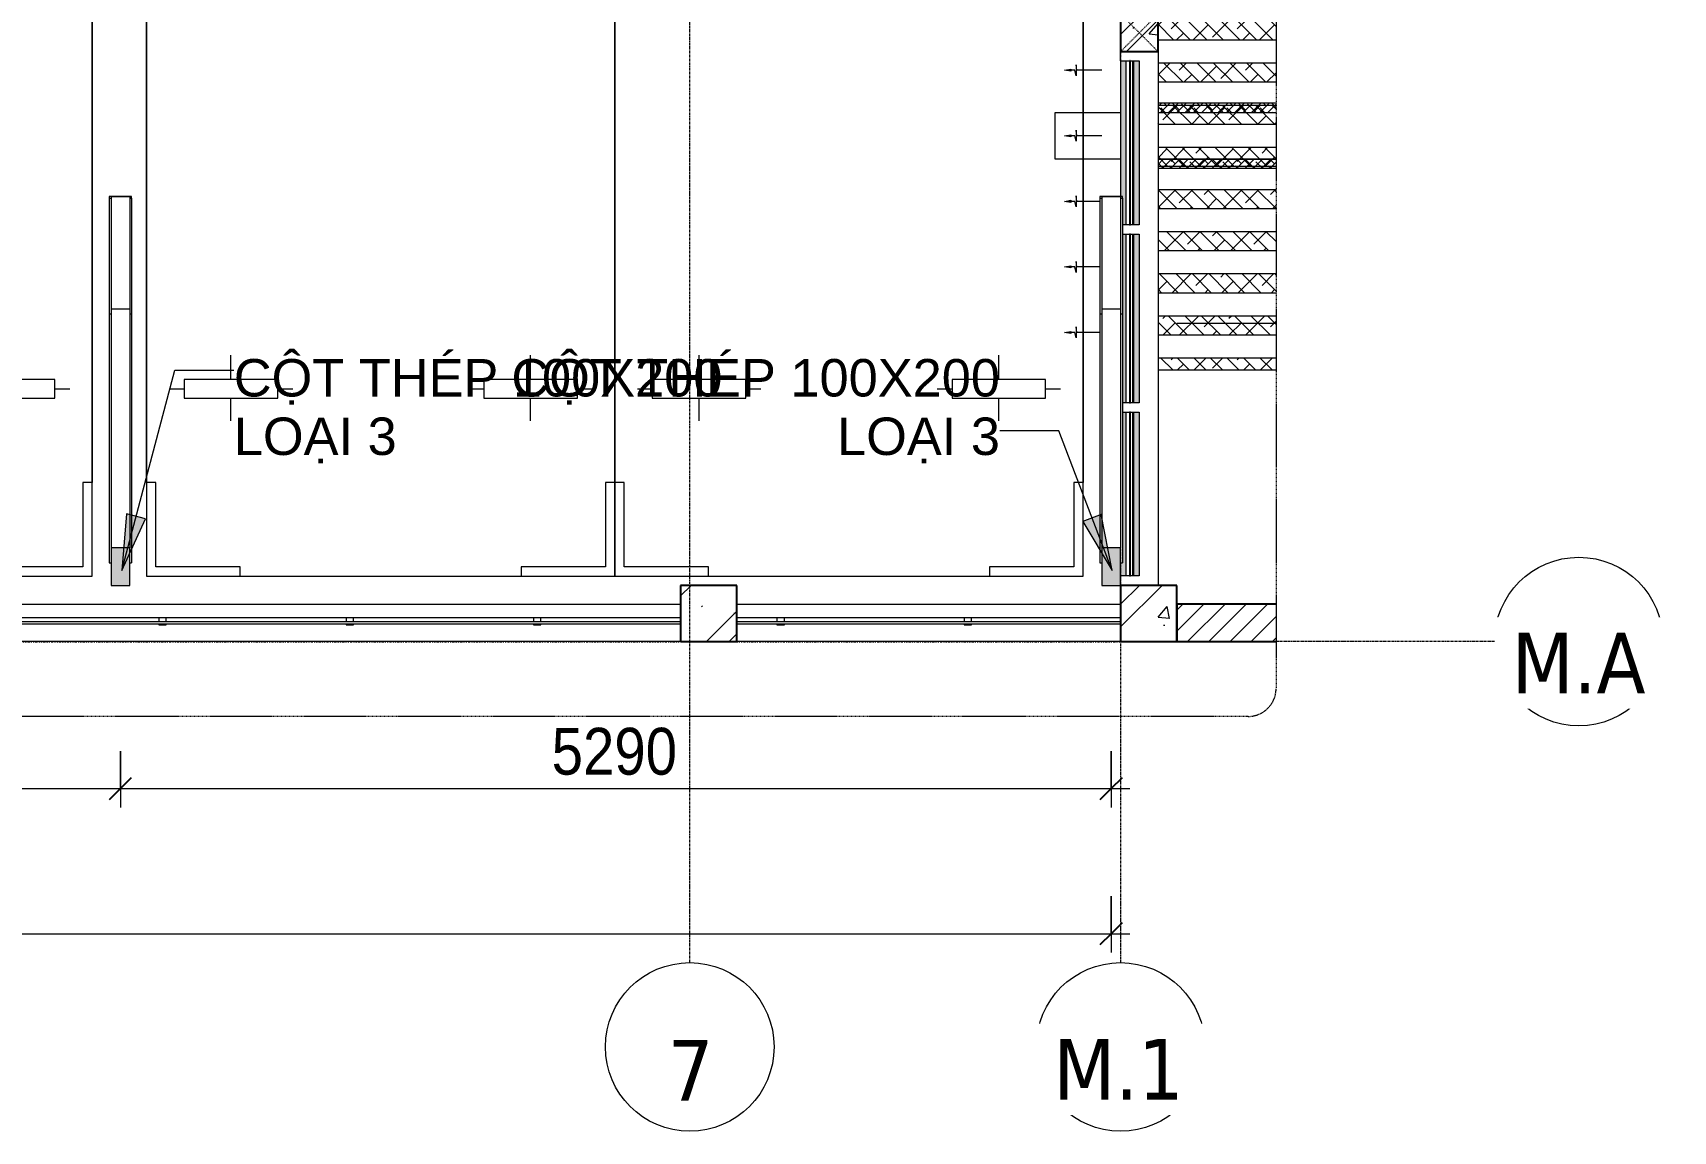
# Model space of a CAD drawing. Header units: millimetres. Extents: x 60855 to 206000, y 5274 to 78634.
# Drawn here: x 123434 to 132192, y 5274 to 11138 of the extents above; entities that cross this region are included whole.
import ezdxf

# ---------------------------------------------------------------- set-up
doc = ezdxf.new("R2010")
doc.units = ezdxf.units.MM
for name, pattern in [('Dash', [6, 3, -3]), ('Dash - Tight', [4.5, 3, -1.5]), ('Double dash', [41.999998, 12, -6, 6, -6, 6, -6]), ('Grid Line', [22.225, 12.7, -3.175, 3.175, -3.175]), ('Hidden', [7.14375, 4.7625, -2.38125]), ('IMPORT-CENTER2', [28.575, 19.05, -3.175, 3.175, -3.175])]:
    doc.linetypes.add(name, pattern=pattern)
for name, color, linetype, lineweight in [('A-ANNO-DIMS', 211, 'Continuous', 9), ('A-ANNO-DIMS-100', 211, 'Continuous', 9), ('A-DETL-GENF-1', 7, 'Continuous', 9), ('A-DETL-GENF-2', 92, 'Dash - Tight', 9), ('A-DETL-GENF-3', 92, 'Hidden', 18), ('A-DETL-THIN', 151, 'Continuous', 9), ('A-FLOR-HRAL', 11, 'Continuous', 9), ('A-FLOR-HRAL-1', 11, 'Continuous', 18), ('A-GLAZ-CWMG', 51, 'Continuous', 9), ('A-GLAZ-CWMG-1', 51, 'Continuous', 25), ('A-WALL', 113, 'Continuous', 9), ('A-WALL-1', 113, 'Continuous', 25), ('A-WALL-PATT-1', 111, 'Continuous', 9), ('C-PRKG', 70, 'Continuous', 9), ('C-PROP-LINE', 91, 'Double dash', 25), ('G-ANNO-TEXT-1', 7, 'Continuous', 9), ('G-IMPT', 8, 'Continuous', 9), ('G-IMPT-1', 8, 'IMPORT-CENTER2', 9), ('M-EQPM', 50, 'Continuous', 9), ('S-COLS', 52, 'Continuous', 9), ('S-COLS-1', 52, 'Continuous', 25), ('S-COLS-HDLN', 52, 'Dash', 9), ('S-COLS-HDLN-1', 52, 'Continuous', 9), ('S-GRID-1', 1, 'Grid Line', 9), ('S-GRID-IDEN', 1, 'Continuous', 9)]:
    doc.layers.add(name, color=color, linetype=linetype, lineweight=lineweight)
doc.styles.add('Arial_1', font='arial.ttf', dxfattribs={"height": 200})
doc.styles.add('Tahoma_B_1', font='tahomabd.ttf', dxfattribs={"height": 325})
doc.styles.add('UTM Avo_1', font='', dxfattribs={"width": 0.9, "height": 250})
doc.styles.get('UTM Avo_1').set_extended_font_data('UTM Avo')
doc.dimstyles.new('1_Dim_chi_tiet_2_5_1', dxfattribs={"dimscale": 304.8, "dimtxt": 249.825237, "dimasz": 0.393701, "dimexe": 0.328084, "dimexo": 0.0625, "dimgap": 0.032808, "dimtad": 1, "dimdec": 0, "dimrnd": 5, "dimzin": 0, "dimdsep": 46, "dimtxsty": 'UTM Avo_1', "dimblk1": 'OBLIQUE', "dimblk2": 'OBLIQUE', "dimsah": 1, "dimcen": 0.09, "dimdle": 0.328084, "dimazin": 0, "dimtfac": 1, "dimtdec": 4, "dimtix": 1, "dimtmove": 0, "dimatfit": 3, "dimfxl": 0.656168, "dimfxlon": 1, "dimtvp": 1, "dimtolj": 1, "dimtzin": 0, "dimarcsym": 2})
pattern_1 = [(50, (57789.3, 0), (728.7365, -63.756), [76.2, -838.2]), (355, (57789.3, 0), (-140.972, 764.2276), [60.96, -670.56]), (100.451, (57850, -5.3), (587.77, 700.467), [64.76, -712.36]), (46.184, (57789.3, 203.2), (1084.316, -168.171), [114.3, -1257.3]), (96.636, (57879.6, 189.2), (949.61, 989.71), [97.14, -1068.54]), (351.184, (57789.3, 203.2), (949.62, 989.701), [91.44, -1005.84]), (21, (57890.9, 152.4), (606.458, -409.0606), [76.2, -838.2]), (326, (57890.9, 152.4), (247.208, 736.753), [60.96, -670.56]), (71.451, (57941.4, 118.3), (853.668, 327.6855), [64.76, -712.36]), (37.5, (57789.3, 0), (12.3547, 338.2201), [6.706, -655.726, 6.706, -674.014, -673.1]), (37.5, (57789.3, 0), (12.3547, 338.2201), [-1343.152, 6.706, -666.394]), (7.5, (57789.3, 0), (267.2789, 400.7221), [6.706, -381.406, 6.706, -640.486, -256.54]), (7.5, (57789.3, 0), (267.2789, 400.7221), [-1035.304, 6.706, -249.834]), (327.5, (57562.72, 0), (542.3633, -22.9153), [6.706, -247.294, 6.706, -785.774, -1051.56]), (327.5, (57562.72, 0), (542.3633, -22.9153), [-1046.48, 6.706, -1044.854]), (317.5, (57461.1, 0), (592.517, 101.707), [6.706, -323.494, 6.706, -519.582, -746.76]), (317.5, (57461.1, 0), (592.517, 101.707), [-856.488, 6.706, -740.054]), (45, (57789.3, 0), (-251.4472, 251.4472), []), (45, (57789.3, 381), (-251.4472, 251.4472), [])]
pattern_2 = [(45, (6430.562, -24364.136), (-22.097087, 22.097087), []), (135, (6430.562, -24364.136), (-66.29126, 22.097087), [78.125, -46.875])]
pattern_3 = [(45, (0, 0), (-44.19417, 44.19417), []), (135, (0, 0), (-132.58252, 44.19417), [156.25, -93.75])]

# ---------------------------------------------------------------- blocks, each defined once
blk = doc.blocks.new('NBS_CLDPhysicalSecuritySystems_MtlMeshPnlFncngSym_CLDModsecSecurusS3_InfillPanel - NBS_CLDPhysicalSecuritySystems_MtlMeshPnlFncngSym_CLDModsecSecurusS2_InfillPanel-V39-TKCS_NHÀ XE 2 - MẶT BẰNG COTE _1_000')
at = {"layer": 'A-FLOR-HRAL'}
for p, q in [((218, 27), (0, 27)), ((1218, 27), (250, 27)), ((2218, 27), (1250, 27)), ((3218, 27), (2250, 27)), ((4000, 27), (3250, 27))]:
    blk.add_line(p, q, dxfattribs=at)
at = {"layer": 'A-FLOR-HRAL-1'}
for p, q in [((4000, 6), (0, 6)), ((214, 23), (214, 6)), ((250, 27), (218, 27)), ((254, 6), (254, 23)), ((1214, 23), (1214, 6)), ((1250, 27), (1218, 27)), ((1254, 6), (1254, 23)), ((2214, 23), (2214, 6)), ((2250, 27), (2218, 27)), ((2254, 6), (2254, 23)), ((3214, 23), (3214, 6)), ((3250, 27), (3218, 27)), ((3254, 6), (3254, 23)), ((0, -6), (4000, -6)), ((214, -6), (214, -11)), ((214, -11), (254, -11)), ((254, -11), (254, -6)), ((1214, -6), (1214, -11)), ((1214, -11), (1254, -11)), ((1254, -11), (1254, -6)), ((2214, -6), (2214, -11)), ((2214, -11), (2254, -11)), ((2254, -11), (2254, -6)), ((3214, -6), (3214, -11)), ((3214, -11), (3254, -11)), ((3254, -11), (3254, -6))]:
    blk.add_line(p, q, dxfattribs=at)
for centre, start, end in [((218, 23), 90, 180), ((250, 23), 360, 90), ((1218, 23), 90, 180), ((1250, 23), 360, 90), ((2218, 23), 90, 180), ((2250, 23), 360, 90), ((3218, 23), 90, 180), ((3250, 23), 360, 90)]:
    blk.add_arc(centre, 4, start, end, dxfattribs=at)
blk = doc.blocks.new('NBS_CLDPhysicalSecuritySystems_MtlMeshPnlFncngSym_CLDModsecSecurusS3_InfillPanel - NBS_CLDPhysicalSecuritySystems_MtlMeshPnlFncngSym_CLDModsecSecurusS2_InfillPanel-2369404-TKCS_NHÀ XE 2 - MẶT BẰNG COTE _1_000')
at = {"layer": 'A-FLOR-HRAL'}
for p, q in [((218, 27), (0, 27)), ((1218, 27), (250, 27)), ((2049.1, 27), (1250, 27))]:
    blk.add_line(p, q, dxfattribs=at)
at = {"layer": 'A-FLOR-HRAL-1'}
for p, q in [((2049.1, 6), (0, 6)), ((214, 23), (214, 6)), ((250, 27), (218, 27)), ((254, 6), (254, 23)), ((1214, 23), (1214, 6)), ((1250, 27), (1218, 27)), ((1254, 6), (1254, 23)), ((0, -6), (2049.1, -6)), ((214, -6), (214, -11)), ((214, -11), (254, -11)), ((254, -11), (254, -6)), ((1214, -6), (1214, -11)), ((1214, -11), (1254, -11)), ((1254, -11), (1254, -6))]:
    blk.add_line(p, q, dxfattribs=at)
for centre, start, end in [((218, 23), 90, 180), ((250, 23), 360, 90), ((1218, 23), 90, 180), ((1250, 23), 360, 90)]:
    blk.add_arc(centre, 4, start, end, dxfattribs=at)
blk = doc.blocks.new('TKCS_MAY PHAT DIEN_251105 - TKCS_XREF_260106_MAY PHAT DIEN_dwg_tieu am gio ra mb-2491697-TKCS_NHÀ XE 2 - MẶT BẰNG COTE _1_000')
at = {"layer": 'G-IMPT'}
h = blk.add_hatch(dxfattribs=at)
h.set_pattern_fill('FP_11', color=256, style=0, pattern_type=2)
h.set_pattern_definition(pattern_3)
h.paths.add_polyline_path([(-15586.9, 38336.8), (-15524.4, 38336.8), (-15524.4, 38967.1), (-15586.9, 38967.1)])
h = blk.add_hatch(dxfattribs=at)
h.set_pattern_fill('FP_11', color=256, style=0, pattern_type=2)
h.set_pattern_definition(pattern_3)
h.paths.add_polyline_path([(-15399.4, 38336.8), (-15299.4, 38336.8), (-15299.4, 38967.1), (-15399.4, 38967.1)])
h = blk.add_hatch(dxfattribs=at)
h.set_pattern_fill('FP_11', color=256, style=0, pattern_type=2)
h.set_pattern_definition(pattern_3)
h.paths.add_polyline_path([(-15174.4, 38336.8), (-15074.4, 38336.8), (-15074.4, 38967.1), (-15174.4, 38967.1)])
h = blk.add_hatch(dxfattribs=at)
h.set_pattern_fill('FP_11', color=256, style=0, pattern_type=2)
h.set_pattern_definition(pattern_3)
h.paths.add_polyline_path([(-14949.4, 38336.8), (-14849.4, 38336.8), (-14849.4, 38967.1), (-14949.4, 38967.1)])
h = blk.add_hatch(dxfattribs=at)
h.set_pattern_fill('FP_11', color=256, style=0, pattern_type=2)
h.set_pattern_definition(pattern_3)
h.paths.add_polyline_path([(-14724.4, 38336.8), (-14624.4, 38336.8), (-14624.4, 38967.1), (-14724.4, 38967.1)])
h = blk.add_hatch(dxfattribs=at)
h.set_pattern_fill('FP_11', color=256, style=0, pattern_type=2)
h.set_pattern_definition(pattern_3)
h.paths.add_polyline_path([(-14499.4, 38336.8), (-14399.4, 38336.8), (-14399.4, 38967.1), (-14499.4, 38967.1)])
h = blk.add_hatch(dxfattribs=at)
h.set_pattern_fill('FP_11', color=256, style=0, pattern_type=2)
h.set_pattern_definition(pattern_3)
h.paths.add_polyline_path([(-14274.4, 38336.8), (-14174.4, 38336.8), (-14174.4, 38967.1), (-14274.4, 38967.1)])
h = blk.add_hatch(dxfattribs=at)
h.set_pattern_fill('FP_11', color=256, style=0, pattern_type=2)
h.set_pattern_definition(pattern_3)
h.paths.add_polyline_path([(-14049.4, 38336.8), (-13949.4, 38336.8), (-13949.4, 38967.1), (-14049.4, 38967.1)])
h = blk.add_hatch(dxfattribs=at)
h.set_pattern_fill('FP_11', color=256, style=0, pattern_type=2)
h.set_pattern_definition(pattern_3)
h.paths.add_polyline_path([(-13824.4, 38336.8), (-13724.4, 38336.8), (-13724.4, 38967.1), (-13824.4, 38967.1)])
h = blk.add_hatch(dxfattribs=at)
h.set_pattern_fill('FP_11', color=256, style=0, pattern_type=2)
h.set_pattern_definition(pattern_3)
h.paths.add_polyline_path([(-13599.4, 38336.8), (-13499.4, 38336.8), (-13499.4, 38967.1), (-13599.4, 38967.1)])
h = blk.add_hatch(dxfattribs=at)
h.set_pattern_fill('FP_11', color=256, style=0, pattern_type=2)
h.set_pattern_definition(pattern_3)
h.paths.add_polyline_path([(-13374.4, 38336.8), (-13274.4, 38336.8), (-13274.4, 38967.1), (-13374.4, 38967.1)])
h = blk.add_hatch(dxfattribs=at)
h.set_pattern_fill('FP_11', color=256, style=0, pattern_type=2)
h.set_pattern_definition(pattern_3)
h.paths.add_polyline_path([(-13149.4, 38336.8), (-13086.9, 38336.8), (-13086.9, 38967.1), (-13149.4, 38967.1)])
for p, q in [((-15586.9, 38967.1), (-15586.9, 38336.8)), ((-15586.9, 38967.1), (-15586.9, 38336.8)), ((-15524.4, 38336.8), (-15524.4, 38967.1)), ((-15399.4, 38967.1), (-15399.4, 38336.8)), ((-15299.4, 38336.8), (-15299.4, 38967.1)), ((-15174.4, 38967.1), (-15174.4, 38336.8)), ((-15074.4, 38336.8), (-15074.4, 38967.1)), ((-14949.4, 38967.1), (-14949.4, 38336.8)), ((-14849.4, 38336.8), (-14849.4, 38967.1)), ((-14724.4, 38967.1), (-14724.4, 38336.8)), ((-14624.4, 38336.8), (-14624.4, 38967.1)), ((-14499.4, 38967.1), (-14499.4, 38336.8)), ((-14399.4, 38336.8), (-14399.4, 38967.1)), ((-14274.4, 38967.1), (-14274.4, 38336.8)), ((-14174.4, 38336.8), (-14174.4, 38967.1)), ((-14049.4, 38967.1), (-14049.4, 38336.8)), ((-13949.4, 38336.8), (-13949.4, 38967.1)), ((-13824.4, 38967.1), (-13824.4, 38336.8)), ((-13824.4, 38967.1), (-13824.4, 38336.8)), ((-13724.4, 38336.8), (-13724.4, 38967.1)), ((-13724.4, 38336.8), (-13724.4, 38967.1)), ((-13599.4, 38967.1), (-13599.4, 38336.8)), ((-13599.4, 38967.1), (-13599.4, 38336.8)), ((-13499.4, 38336.8), (-13499.4, 38967.1)), ((-13499.4, 38336.8), (-13499.4, 38967.1)), ((-13374.4, 38967.1), (-13374.4, 38336.8)), ((-13274.4, 38336.8), (-13274.4, 38967.1)), ((-13149.4, 38967.1), (-13149.4, 38336.8)), ((-13086.9, 38336.8), (-13086.9, 38967.1)), ((-13086.9, 38336.8), (-13086.9, 38967.1))]:
    blk.add_line(p, q, dxfattribs=at)
blk = doc.blocks.new('TKCS_MAY PHAT DIEN_251105 - TKCS_XREF_260106_MAY PHAT DIEN_dwg_gio ra-2491699-TKCS_NHÀ XE 2 - MẶT BẰNG COTE _1_000')
at = {"layer": 'G-IMPT'}
blk.add_hatch(color=256, dxfattribs=at).paths.add_polyline_path([(4919, 20999), (4952.6, 21004.6), (4919, 21010.2)])
for p, q in [((4952.6, 21004.6), (4919, 21010.2)), ((4919, 21010.2), (4919, 20999)), ((4919, 20999), (4952.6, 21004.6))]:
    blk.add_line(p, q, dxfattribs=at)
at = {"layer": 'G-IMPT', "flags": 128}
blk.add_lwpolyline([(4752, 21004.6), (4886.6, 21004.6), (4891.2, 21034.2), (4891.2, 20975), (4897, 21004.6), (4919, 21004.6)], dxfattribs=at)
blk = doc.blocks.new('TKCS_MAY PHAT DIEN_251105 - TKCS_XREF_260106_MAY PHAT DIEN_dwg_gio ra-V40-TKCS_NHÀ XE 2 - MẶT BẰNG COTE _1_000')
at = {"layer": 'G-IMPT'}
blk.add_hatch(color=256, dxfattribs=at).paths.add_polyline_path([(4919, 20999), (4952.6, 21004.6), (4919, 21010.2)])
for p, q in [((4952.6, 21004.6), (4919, 21010.2)), ((4919, 21010.2), (4919, 20999)), ((4919, 20999), (4952.6, 21004.6))]:
    blk.add_line(p, q, dxfattribs=at)
at = {"layer": 'G-IMPT', "flags": 128}
blk.add_lwpolyline([(4762.1, 21004.6), (4886.6, 21004.6), (4891.2, 21034.2), (4891.2, 20975), (4897, 21004.6), (4919, 21004.6)], dxfattribs=at)
blk = doc.blocks.new('TKCS_MAY PHAT DIEN_251105 - TKCS_XREF_260106_MAY PHAT DIEN_dwg_A$C086a2854-2491700-TKCS_NHÀ XE 2 - MẶT BẰNG COTE _1_000')
at = {"layer": 'G-IMPT'}
h = blk.add_hatch(dxfattribs=at)
h.set_pattern_fill('FP_12', color=256, style=0, pattern_type=2)
h.set_pattern_definition(pattern_2)
h.paths.add_polyline_path([(-5769.7, 1125), (-5769.7, 1175), (-6400, 1175), (-6400, 1125)])
h = blk.add_hatch(dxfattribs=at)
h.set_pattern_fill('FP_12', color=256, style=0, pattern_type=2)
h.set_pattern_definition(pattern_2)
h.paths.add_polyline_path([(-5769.7, 825), (-5769.7, 875), (-6400, 875), (-6400, 825)])
for p, q in [((-5769.7, 1175), (-6400, 1175)), ((-6400, 1125), (-5769.7, 1125)), ((-6400, 1125), (-5769.7, 1125)), ((-5769.7, 875), (-6400, 875)), ((-6400, 875), (-5769.7, 875)), ((-5769.7, 825), (-6400, 825))]:
    blk.add_line(p, q, dxfattribs=at)
at = {"layer": 'G-IMPT', "flags": 128}
blk.add_lwpolyline([(-6600, 875), (-6950, 875), (-6950, 1125), (-6600, 1125)], dxfattribs=at)
at = {"rotation": 90}
blk.add_blockref('TKCS_MAY PHAT DIEN_251105 - TKCS_XREF_260106_MAY PHAT DIEN_dwg_tieu am gio ra mb-2491697-TKCS_NHÀ XE 2 - MẶT BẰNG COTE _1_000', (32567.1, 15336.9), dxfattribs=at)
at = {"extrusion": (0, 0, -1), "xscale": 0.9900000000052386, "yscale": 0.9900000000052386, "zscale": -0.9900000000052386}
for name, p in [('TKCS_MAY PHAT DIEN_251105 - TKCS_XREF_260106_MAY PHAT DIEN_dwg_gio ra-2491699-TKCS_NHÀ XE 2 - MẶT BẰNG COTE _1_000', (1995.5, -18744.5)), ('TKCS_MAY PHAT DIEN_251105 - TKCS_XREF_260106_MAY PHAT DIEN_dwg_gio ra-2491699-TKCS_NHÀ XE 2 - MẶT BẰNG COTE _1_000', (1995.5, -19094.5)), ('TKCS_MAY PHAT DIEN_251105 - TKCS_XREF_260106_MAY PHAT DIEN_dwg_gio ra-2491699-TKCS_NHÀ XE 2 - MẶT BẰNG COTE _1_000', (1995.5, -19444.5)), ('TKCS_MAY PHAT DIEN_251105 - TKCS_XREF_260106_MAY PHAT DIEN_dwg_gio ra-2491699-TKCS_NHÀ XE 2 - MẶT BẰNG COTE _1_000', (1995.5, -19794.5)), ('TKCS_MAY PHAT DIEN_251105 - TKCS_XREF_260106_MAY PHAT DIEN_dwg_gio ra-V40-TKCS_NHÀ XE 2 - MẶT BẰNG COTE _1_000', (1995.5, -20144.5)), ('TKCS_MAY PHAT DIEN_251105 - TKCS_XREF_260106_MAY PHAT DIEN_dwg_gio ra-V40-TKCS_NHÀ XE 2 - MẶT BẰNG COTE _1_000', (1995.5, -20494.5)), ('TKCS_MAY PHAT DIEN_251105 - TKCS_XREF_260106_MAY PHAT DIEN_dwg_gio ra-V40-TKCS_NHÀ XE 2 - MẶT BẰNG COTE _1_000', (1995.5, -20844.5))]:
    blk.add_blockref(name, p, dxfattribs=at)
blk = doc.blocks.new('TKCS_MAY PHAT DIEN_251105 - TKCS_XREF_260106_MAY PHAT DIEN_dwg_bon dau 2 m3 mb-2491701-TKCS_NHÀ XE 2 - MẶT BẰNG COTE _1_000')
at = {"layer": 'G-IMPT'}
blk.add_line((-45607.3, 15613.3), (-45177, 15613.3), dxfattribs=at)
at = {"layer": 'G-IMPT', "flags": 128}
for points in [[(-45177, 16613.3), (-45607.3, 16613.3), (-45607.3, 15613.3)], [(-45528.3, 16513.3), (-45528.3, 16573.3), (-45486.3, 16573.3), (-45486.3, 16513.3)]]:
    blk.add_lwpolyline(points, dxfattribs=at)
at = {"layer": 'G-IMPT'}
for radius, start, end in [(26, 143.87107, 36.12893), (21, 180, 0)]:
    blk.add_arc((-45507.3, 16513.3), radius, start, end, dxfattribs=at)
at = {"layer": 'G-IMPT-1'}
blk.add_line((-45657.3, 16113.3), (-45177, 16113.3), dxfattribs=at)
blk = doc.blocks.new('TKCS_MAY PHAT DIEN_251105 - TKCS_XREF_260106_MAY PHAT DIEN_dwg-2491693-TKCS_NHÀ XE 2 - MẶT BẰNG COTE _1_000')
at = {"layer": 'G-IMPT'}
blk.add_line((304259.4, 72532), (304789.8, 72532), dxfattribs=at)
for name, p in [('TKCS_MAY PHAT DIEN_251105 - TKCS_XREF_260106_MAY PHAT DIEN_dwg_bon dau 2 m3 mb-2491701-TKCS_NHÀ XE 2 - MẶT BẰNG COTE _1_000', (349966.8, 60318.7)), ('TKCS_MAY PHAT DIEN_251105 - TKCS_XREF_260106_MAY PHAT DIEN_dwg_A$C086a2854-2491700-TKCS_NHÀ XE 2 - MẶT BẰNG COTE _1_000', (310559.4, 72532))]:
    blk.add_blockref(name, p)
blk = doc.blocks.new('TKCS_MAY PHAT DIEN_251105 - MÁY PHÁT ĐIỂN-596403-TKCS_NHÀ XE 2 - MẶT BẰNG COTE _1_000')
blk.add_blockref('TKCS_MAY PHAT DIEN_251105 - TKCS_XREF_260106_MAY PHAT DIEN_dwg-2491693-TKCS_NHÀ XE 2 - MẶT BẰNG COTE _1_000', (-303959.4, -77332))
blk = doc.blocks.new('Rectangular Mullion - 50 x 100mm-2333348-TKCS_NHÀ XE 2 - MẶT BẰNG COTE _1_000')
at = {"layer": 'A-GLAZ-CWMG'}
h = blk.add_hatch(color=256, dxfattribs=at)
h.paths.add_polyline_path([(71481.7, 8238.2), (71481.7, 9113.2), (71462.6, 9113.2), (71462.6, 8308.2), (71452.6, 8308.2), (71452.6, 8238.2), (71462.6, 8238.2)])
h.paths.add_polyline_path([(71523.9, 8238.2), (71552.6, 8238.2), (71552.6, 9113.2), (71523.9, 9113.2), (71523.9, 8388.2)])
for p, q in [((71462.6, 9113.2), (71481.9, 9113.2)), ((71523.9, 9113.2), (71552.6, 9113.2)), ((71552.6, 9113.2), (71552.6, 8238.2)), ((71481.9, 8238.2), (71452.6, 8238.2)), ((71552.6, 8238.2), (71523.9, 8238.2))]:
    blk.add_line(p, q, dxfattribs=at)
blk = doc.blocks.new('Rectangular Mullion - 50 x 100mm-2333349-TKCS_NHÀ XE 2 - MẶT BẰNG COTE _1_000')
at = {"layer": 'A-GLAZ-CWMG'}
h = blk.add_hatch(color=256, dxfattribs=at)
h.paths.add_polyline_path([(71481.7, 9163.2), (71481.7, 10063.2), (71462.6, 10063.2), (71462.6, 9163.2)])
h.paths.add_polyline_path([(71552.6, 9163.2), (71552.6, 10063.2), (71523.9, 10063.2), (71523.9, 9163.2)])
for p, q in [((71462.6, 10063.2), (71481.9, 10063.2)), ((71523.9, 10063.2), (71552.6, 10063.2)), ((71552.6, 10063.2), (71552.6, 9163.2)), ((71481.9, 9163.2), (71462.6, 9163.2)), ((71552.6, 9163.2), (71523.9, 9163.2))]:
    blk.add_line(p, q, dxfattribs=at)
blk = doc.blocks.new('Rectangular Mullion - 50 x 100mm-V48-TKCS_NHÀ XE 2 - MẶT BẰNG COTE _1_000')
at = {"layer": 'A-GLAZ-CWMG'}
h = blk.add_hatch(color=256, dxfattribs=at)
h.paths.add_polyline_path([(71462.6, 10113.2), (71481.7, 10113.2), (71481.7, 10988.2), (71452.6, 10988.2), (71452.6, 10263.7), (71462.6, 10262.6), (71462.6, 10191.1)])
h.paths.add_polyline_path([(71523.9, 10113.2), (71552.6, 10113.2), (71552.6, 10988.2), (71523.9, 10988.2), (71523.9, 10191.1)])
for p, q in [((71452.6, 10988.2), (71481.9, 10988.2)), ((71452.6, 10988.2), (71452.6, 10263.7)), ((71523.9, 10988.2), (71552.6, 10988.2)), ((71552.6, 10988.2), (71552.6, 10113.2)), ((71481.9, 10113.2), (71462.6, 10113.2)), ((71552.6, 10113.2), (71523.9, 10113.2))]:
    blk.add_line(p, q, dxfattribs=at)
blk = doc.blocks.new('Rectangular Mullion - MULLION LA SACH-2333350-TKCS_NHÀ XE 2 - MẶT BẰNG COTE _1_000')
at = {"layer": 'A-GLAZ-CWMG'}
for p, q in [((71503.6, 9113.2), (71517.4, 9113.2)), ((71517.4, 9113.2), (71517.4, 9113.2)), ((71517.4, 9113.2), (71523.9, 9113.2)), ((71517.4, 8238.2), (71517.4, 9113.2)), ((71523.9, 8238.2), (71523.9, 9113.2)), ((71517.4, 8238.2), (71503.6, 8238.2)), ((71523.9, 8238.2), (71517.4, 8238.2)), ((71517.4, 8238.2), (71517.4, 8238.2))]:
    blk.add_line(p, q, dxfattribs=at)
blk = doc.blocks.new('Rectangular Mullion - MULLION LA SACH-2333351-TKCS_NHÀ XE 2 - MẶT BẰNG COTE _1_000')
at = {"layer": 'A-GLAZ-CWMG'}
for p, q in [((71503.6, 10063.2), (71517.4, 10063.2)), ((71517.4, 10063.2), (71517.4, 10063.2)), ((71517.4, 10063.2), (71523.9, 10063.2)), ((71517.4, 9163.2), (71517.4, 10063.2)), ((71523.9, 9163.2), (71523.9, 10063.2)), ((71517.4, 9163.2), (71503.6, 9163.2)), ((71523.9, 9163.2), (71517.4, 9163.2)), ((71517.4, 9163.2), (71517.4, 9163.2))]:
    blk.add_line(p, q, dxfattribs=at)
blk = doc.blocks.new('Rectangular Mullion - MULLION LA SACH-V50-TKCS_NHÀ XE 2 - MẶT BẰNG COTE _1_000')
at = {"layer": 'A-GLAZ-CWMG'}
blk.add_hatch(color=256, dxfattribs=at).paths.add_polyline_path([(71503.6, 8238.2), (71503.6, 9113.2), (71502.3, 9113.2), (71502.3, 8238.2)])
for p, q in [((71481.7, 9113.2), (71481.9, 9113.2)), ((71481.7, 8238.2), (71481.7, 9113.2)), ((71481.9, 9113.2), (71502.3, 9113.2)), ((71481.9, 8238.2), (71481.9, 9113.2)), ((71481.9, 8238.2), (71481.7, 8238.2)), ((71502.3, 8238.2), (71481.9, 8238.2))]:
    blk.add_line(p, q, dxfattribs=at)
at = {"layer": 'A-GLAZ-CWMG-1'}
for p, q in [((71503.6, 9113.2), (71502.3, 9113.2)), ((71502.3, 9113.2), (71502.3, 8238.2)), ((71503.6, 8238.2), (71503.6, 9113.2)), ((71502.3, 8238.2), (71503.6, 8238.2))]:
    blk.add_line(p, q, dxfattribs=at)
blk = doc.blocks.new('Rectangular Mullion - MULLION LA SACH-V51-TKCS_NHÀ XE 2 - MẶT BẰNG COTE _1_000')
at = {"layer": 'A-GLAZ-CWMG'}
blk.add_hatch(color=256, dxfattribs=at).paths.add_polyline_path([(71503.6, 9163.2), (71503.6, 10063.2), (71502.3, 10063.2), (71502.3, 9163.2)])
for p, q in [((71481.7, 10063.2), (71481.9, 10063.2)), ((71481.7, 9163.2), (71481.7, 10063.2)), ((71481.9, 10063.2), (71502.3, 10063.2)), ((71481.9, 9163.2), (71481.9, 10063.2)), ((71481.9, 9163.2), (71481.7, 9163.2)), ((71502.3, 9163.2), (71481.9, 9163.2))]:
    blk.add_line(p, q, dxfattribs=at)
at = {"layer": 'A-GLAZ-CWMG-1'}
for p, q in [((71503.6, 10063.2), (71502.3, 10063.2)), ((71502.3, 10063.2), (71502.3, 9163.2)), ((71503.6, 9163.2), (71503.6, 10063.2)), ((71502.3, 9163.2), (71503.6, 9163.2))]:
    blk.add_line(p, q, dxfattribs=at)
blk = doc.blocks.new('G1_SOF - BO TRU - 200x200-2333856-TKCS_NHÀ XE 2 - MẶT BẰNG COTE _1_000')
at = {"layer": 'S-COLS-HDLN-1'}
h = blk.add_hatch(dxfattribs=at)
h.set_pattern_fill('FP_13', color=256, style=0, pattern_type=2)
h.set_pattern_definition([(50, (-71552.56, -11138.2), (728.7365, -63.756), [76.2, -838.2]), (355, (-71552.6, -11138.2), (-140.972, 764.2276), [60.96, -670.56]), (100.451, (-71491.84, -11143.54), (587.77, 700.467), [64.76, -712.36]), (46.184, (-71552.6, -10935), (1084.316, -168.171), [114.3, -1257.3]), (96.636, (-71462.2, -10949), (949.61, 989.71), [97.14, -1068.54]), (351.184, (-71552.6, -10935), (949.62, 989.701), [91.44, -1005.84]), (21, (-71450.96, -10985.8), (606.458, -409.0606), [76.2, -838.2]), (326, (-71451, -10985.8), (247.208, 736.753), [60.96, -670.56]), (71.451, (-71400.4, -11019.9), (853.668, 327.6855), [64.76, -712.36]), (37.5, (-71552.56, -11138.23), (12.3547, 338.2201), [6.706, -655.726, 6.706, -674.014, -673.1]), (37.5, (-71552.56, -11138.23), (12.3547, 338.2201), [-1343.152, 6.706, -666.394]), (7.5, (-71552.56, -11138.23), (267.2789, 400.7221), [6.706, -381.406, 6.706, -640.486, -256.54]), (7.5, (-71552.56, -11138.23), (267.2789, 400.7221), [-1035.304, 6.706, -249.834]), (327.5, (-71779.13, -11138.23), (542.3633, -22.9153), [6.706, -247.294, 6.706, -1837.334]), (327.5, (-71779.13, -11138.23), (542.3633, -22.9153), [-260.706, -785.774, 6.706, -1044.854]), (317.5, (-71880.73, -11138.23), (592.517, 101.707), [6.706, -323.494, 6.706, -1266.342]), (317.5, (-71880.73, -11138.23), (592.517, 101.707), [-336.906, -519.582, 6.706, -740.054]), (45, (-71552.56, -11138.23), (-251.4472, 251.4472), []), (45, (-71552.56, -10757.23), (-251.4472, 251.4472), [])])
h.paths.add_polyline_path([(100, -100), (100, 100), (-100, 100), (-100, -100)])
at = {"layer": 'S-COLS-1'}
for p, q in [((100, 100), (-100, 100)), ((-100, 100), (-100, -100)), ((100, -100), (100, 100)), ((-100, -100), (100, -100))]:
    blk.add_line(p, q, dxfattribs=at)
at = {"layer": 'S-COLS-HDLN'}
for p, q in [((100, 100), (-100, -100)), ((-100, 100), (100, -100))]:
    blk.add_line(p, q, dxfattribs=at)
blk = doc.blocks.new('TRỤ ĐỂ XE ĐẦU HỒI - TRỤ ĐỂ XE ĐẦU HỒI-2550560-TKCS_NHÀ XE 2 - MẶT BẰNG COTE _1_000')
at = {"layer": 'S-COLS'}
for p, q in [((-60, -1349.5), (-60, -20)), ((-50, -20), (-60, -20)), ((60, -20), (50, -20)), ((60, -1349.5), (60, -20)), ((-50, -1349.5), (-50, -100)), ((50, -1349.5), (50, -100)), ((-60, -1966.3), (-60, -1349.5)), ((-50, -1349.5), (-60, -1349.5)), ((-50, -1966.3), (-50, -1349.5)), ((-50, -1374.7), (50, -1374.7)), ((50, -1966.3), (50, -1349.5)), ((60, -1349.5), (50, -1349.5)), ((60, -1966.3), (60, -1349.5)), ((-50, -1966.3), (-60, -1966.3)), ((-60, -1966.3), (-60, -1975.4)), ((-60, -1975.4), (60, -1975.4)), ((-50, -1974.4), (-50, -1966.3)), ((-50, -1974.4), (50, -1974.4)), ((60, -1966.3), (50, -1966.3)), ((50, -1974.4), (50, -1966.3)), ((60, -1975.4), (60, -1966.3))]:
    blk.add_line(p, q, dxfattribs=at)
blk = doc.blocks.new('xe oto1 - xe oto-612721-TKCS_NHÀ XE 2 - MẶT BẰNG COTE _1_000')
at = {"layer": 'C-PRKG'}
for p, q in [((-2000, 5000), (-2500, 5000)), ((-2500, 5000), (-2500, 4500)), ((-2500, 5000), (-2500, 0)), ((0, 5000), (-2500, 5000)), ((-2000, 4950), (-2000, 5000)), ((0, 5000), (-500, 5000)), ((-500, 5000), (-500, 4950)), ((0, 4500), (0, 5000)), ((0, 0), (0, 5000)), ((-2450, 4500), (-2450, 4950)), ((-2450, 4950), (-2000, 4950)), ((-500, 4950), (-50, 4950)), ((-50, 4950), (-50, 4500)), ((-2500, 4500), (-2450, 4500)), ((-2500, 500), (-2500, 4500)), ((-2500, 4500), (-2500, 500)), ((-50, 4500), (0, 4500)), ((0, 500), (0, 4500)), ((0, 4500), (0, 500)), ((-2050, 4170), (-2050, 4050)), ((-2050, 4170), (-2050, 4050)), ((-450, 4170), (-450, 4050)), ((-450, 4170), (-450, 4050)), ((-1800, 4050), (-2300, 4050)), ((-2300, 4050), (-2300, 3950)), ((-1800, 3950), (-1800, 4050)), ((-200, 4050), (-700, 4050)), ((-700, 4050), (-700, 3950)), ((-200, 3950), (-200, 4050)), ((-2300, 4000), (-2380, 4000)), ((-2300, 4000), (-2380, 4000)), ((-2300, 3950), (-1800, 3950)), ((-2050, 3950), (-2050, 3820)), ((-2050, 3950), (-2050, 3820)), ((-1720, 4000), (-1800, 4000)), ((-1720, 4000), (-1800, 4000)), ((-700, 4000), (-780, 4000)), ((-700, 4000), (-780, 4000)), ((-700, 3950), (-200, 3950)), ((-450, 3950), (-450, 3820)), ((-450, 3950), (-450, 3820)), ((-120, 4000), (-200, 4000)), ((-120, 4000), (-200, 4000)), ((-2450, 500), (-2500, 500)), ((-2500, 500), (-2500, 0)), ((-2450, 100), (-2450, 500)), ((0, 500), (-50, 500)), ((-50, 500), (-50, 100)), ((0, 0), (0, 500)), ((-2000, 100), (-2450, 100)), ((-2000, 0), (-2000, 100)), ((-500, 100), (-500, 0)), ((-50, 100), (-500, 100)), ((-2500, 0), (-2000, 0)), ((-2500, 0), (0, 0)), ((-500, 0), (0, 0))]:
    blk.add_line(p, q, dxfattribs=at)
blk = doc.blocks.new('Family - ___-1476882-TKCS_NHÀ XE 2 - MẶT BẰNG COTE _1_000')
at = {"layer": 'C-PROP-LINE'}
blk.add_line((43902.6, 7888.2), (72282.9, 7888.2), dxfattribs=at)
blk = doc.blocks.new('BORDER VIEW - BORDER VIEW-2362412-TKCS_NHÀ XE 2 - MẶT BẰNG COTE _1_000')
at = {"layer": 'A-DETL-GENF-3'}
for p, q in [((28380.3, 7800.5), (28380.3, 150)), ((28230.3, 0), (150, 0))]:
    blk.add_line(p, q, dxfattribs=at)
blk.add_arc((28230.3, 150), 150, 270, 360, dxfattribs=at)
blk = doc.blocks.new('Grid - M_Grid Head - Circle-353313-TKCS_NHÀ XE 2 - MẶT BẰNG COTE _1_000')
at = {"layer": 'S-GRID-IDEN'}
blk.add_circle((0, 0), 4.5, dxfattribs=at)
blk = doc.blocks.new('DIMBLOCK37-TKCS_NHÀ XE 2 - MẶT BẰNG COTE _1_000')
at = {"layer": 'A-ANNO-DIMS-100'}
for p, q in [((118611.9, 7302.7), (118611.9, 7002.7)), ((118611.9, 7102.7), (118611.9, 7302.7)), ((123901.9, 7302.7), (123901.9, 7002.7)), ((123901.9, 7102.7), (123901.9, 7302.7)), ((118611.9, 7102.7), (123901.9, 7102.7))]:
    blk.add_line(p, q, dxfattribs=at)
at = {"layer": 'A-ANNO-DIMS-100', "lineweight": 25}
for p, q in [((118611.9, 7102.7), (118551.9, 7042.7)), ((118611.9, 7102.7), (118671.9, 7162.7)), ((123901.9, 7102.7), (123841.9, 7042.7)), ((123901.9, 7102.7), (123961.9, 7162.7))]:
    blk.add_line(p, q, dxfattribs=at)
at = {"layer": 'A-ANNO-DIMS-100', "color": 0, "insert": (120914.5, 7427.4), "char_height": 250, "width": 821.647, "attachment_point": 1, "line_spacing_factor": 1.110334, "style": 'UTM Avo_1'}
blk.add_mtext('5290', dxfattribs=at)
blk = doc.blocks.new('_Oblique')
at = {"color": 0, "linetype": 'ByBlock', "lineweight": -2}
blk.add_line((-0.5, -0.5), (0.5, 0.5), dxfattribs=at)
blk = doc.blocks.new('DIMBLOCK38-TKCS_NHÀ XE 2 - MẶT BẰNG COTE _1_000')
at = {"layer": 'A-ANNO-DIMS-100'}
for p, q in [((123901.9, 7302.7), (123901.9, 7002.7)), ((123901.9, 7102.7), (123901.9, 7302.7)), ((129191.9, 7302.7), (129191.9, 7002.7)), ((129191.9, 7102.7), (129191.9, 7302.7)), ((123901.9, 7102.7), (129291.9, 7102.7))]:
    blk.add_line(p, q, dxfattribs=at)
at = {"layer": 'A-ANNO-DIMS-100', "lineweight": 25}
for p, q in [((123901.9, 7102.7), (123841.9, 7042.7)), ((123901.9, 7102.7), (123961.9, 7162.7)), ((129191.9, 7102.7), (129131.9, 7042.7)), ((129191.9, 7102.7), (129251.9, 7162.7))]:
    blk.add_line(p, q, dxfattribs=at)
at = {"layer": 'A-ANNO-DIMS-100', "color": 0, "insert": (126204.5, 7427.4), "char_height": 250, "width": 821.647, "attachment_point": 1, "line_spacing_factor": 1.110334, "style": 'UTM Avo_1'}
blk.add_mtext('5290', dxfattribs=at)
blk = doc.blocks.new('DIMBLOCK39-TKCS_NHÀ XE 2 - MẶT BẰNG COTE _1_000')
at = {"layer": 'A-ANNO-DIMS-100'}
for p, q in [((102741.9, 6528.4), (102741.9, 6228.4)), ((102741.9, 6328.4), (102741.9, 6528.4)), ((129191.9, 6528.4), (129191.9, 6228.4)), ((129191.9, 6328.4), (129191.9, 6528.4)), ((102641.9, 6328.4), (129291.9, 6328.4))]:
    blk.add_line(p, q, dxfattribs=at)
at = {"layer": 'A-ANNO-DIMS-100', "lineweight": 25}
for p, q in [((102741.9, 6328.4), (102681.9, 6268.4)), ((102741.9, 6328.4), (102801.9, 6388.4)), ((129191.9, 6328.4), (129131.9, 6268.4)), ((129191.9, 6328.4), (129251.9, 6388.4))]:
    blk.add_line(p, q, dxfattribs=at)
at = {"layer": 'A-ANNO-DIMS-100', "color": 0, "insert": (115538.9, 6653.1), "char_height": 250, "width": 1027.059, "attachment_point": 1, "line_spacing_factor": 1.110334, "style": 'UTM Avo_1'}
blk.add_mtext('26450', dxfattribs=at)

msp = doc.modelspace()

# ---------------------------------------------------------------- hatches: boundary and pattern name
at = {"layer": 'A-DETL-GENF-1'}
h = msp.add_hatch(color=256, dxfattribs=at)
h.paths.add_polyline_path([(129241.9, 8188.2), (129241.9, 8388.2), (129141.9, 8388.2), (129141.9, 8188.2)])
h.paths.add_polyline_path([(123951.9, 8188.2), (123951.9, 8388.2), (123851.9, 8388.2), (123851.9, 8188.2)])
h.paths.add_polyline_path([(118661.9, 8188.2), (118661.9, 8388.2), (118561.9, 8388.2), (118561.9, 8188.2)])
h.paths.add_polyline_path([(113271.9, 8188.2), (113371.9, 8188.2), (113371.9, 8388.2), (113271.9, 8388.2)])
h.paths.add_polyline_path([(108081.9, 8188.2), (108081.9, 8388.2), (107981.9, 8388.2), (107981.9, 8188.2)])
h.paths.add_polyline_path([(102691.9, 8188.2), (102791.9, 8188.2), (102791.9, 8388.2), (102691.9, 8388.2)])
at = {"layer": 'A-WALL-PATT-1'}
h = msp.add_hatch(dxfattribs=at)
h.set_pattern_fill('FP_10', color=256, style=0, pattern_type=2)
h.set_pattern_definition([(45, (57789.29, 0), (-56.56854, 56.56854), [])])
h.paths.add_polyline_path([(129541.9, 7888.2), (130072.2, 7888.2), (130072.2, 8088.2), (129541.9, 8088.2), (129541.9, 8057.1)])
at = {"layer": 'G-ANNO-TEXT-1'}
for points in [[(123909, 8267.1), (124036.9, 8543.5), (123934.7, 8570.6)], [(129196.2, 8267.1), (129139.1, 8566.3), (129040.2, 8528.7)]]:
    msp.add_hatch(color=256, dxfattribs=at).paths.add_polyline_path(points)
at = {"layer": 'S-COLS'}
h = msp.add_hatch(dxfattribs=at)
h.set_pattern_fill('FP_8', color=256, style=0, pattern_type=2)
h.set_pattern_definition(pattern_1)
h.paths.add_polyline_path([(127192.8, 7888.2), (127192.8, 8188.2), (126892.8, 8188.2), (126892.8, 7888.2)])
h = msp.add_hatch(dxfattribs=at)
h.set_pattern_fill('FP_8', color=256, style=0, pattern_type=2)
h.set_pattern_definition(pattern_1)
h.paths.add_polyline_path([(129241.9, 7888.2), (129541.9, 7888.2), (129541.9, 8188.2), (129241.9, 8188.2), (129241.9, 8057.1)])

# ---------------------------------------------------------------- linework, layer by layer
at = {"layer": 'A-DETL-THIN'}
for p, q in [((123951.9, 8388.2), (123851.9, 8388.2)), ((123851.9, 8388.2), (123851.9, 8188.2)), ((123951.9, 8188.2), (123951.9, 8388.2)), ((129241.9, 8388.2), (129141.9, 8388.2)), ((129141.9, 8388.2), (129141.9, 8188.2)), ((129241.9, 8188.2), (129241.9, 8388.2)), ((123851.9, 8188.2), (123951.9, 8188.2)), ((129141.9, 8188.2), (129241.9, 8188.2))]:
    msp.add_line(p, q, dxfattribs=at)
at = {"layer": 'A-WALL'}
for p, q in [((129241.9, 10988.2), (129241.9, 11038.2)), ((129441.9, 11038.2), (129441.9, 8188.2)), ((122892.8, 8088.2), (126892.8, 8088.2)), ((127192.8, 8088.2), (129241.9, 8088.2)), ((126892.8, 7888.2), (122892.8, 7888.2)), ((129241.9, 7888.2), (127192.8, 7888.2))]:
    msp.add_line(p, q, dxfattribs=at)
at = {"layer": 'A-WALL-1'}
for p, q in [((130072.2, 8088.2), (129541.9, 8088.2)), ((129541.9, 8088.2), (129541.9, 7888.2)), ((129541.9, 7888.2), (130072.2, 7888.2))]:
    msp.add_line(p, q, dxfattribs=at)
at = {"layer": 'G-ANNO-TEXT-1'}
for p, q in [((123909, 8267.1), (124192.4, 9337.1)), ((124192.4, 9337.1), (124507.6, 9337.1)), ((128912.7, 9013), (128597.6, 9013)), ((129196.2, 8267.1), (128912.7, 9013)), ((123934.7, 8570.6), (123909, 8267.1)), ((123909, 8267.1), (124036.9, 8543.5)), ((124036.9, 8543.5), (123934.7, 8570.6)), ((129139.1, 8566.3), (129040.2, 8528.7)), ((129040.2, 8528.7), (129196.2, 8267.1)), ((129196.2, 8267.1), (129139.1, 8566.3))]:
    msp.add_line(p, q, dxfattribs=at)
at = {"layer": 'S-COLS-1'}
for p, q in [((127192.8, 8188.2), (126892.8, 8188.2)), ((126892.8, 8188.2), (126892.8, 7888.2)), ((127192.8, 7888.2), (127192.8, 8188.2)), ((129541.9, 8188.2), (129241.9, 8188.2)), ((129241.9, 8188.2), (129241.9, 7888.2)), ((129541.9, 7888.2), (129541.9, 8188.2)), ((126892.8, 7888.2), (127192.8, 7888.2)), ((129241.9, 7888.2), (129541.9, 7888.2))]:
    msp.add_line(p, q, dxfattribs=at)
at = {"layer": 'S-GRID-1'}
for p, q in [((126941.9, 8673.8), (126941.9, 14200.5)), ((129241.9, 14200.5), (129241.9, 8673.8)), ((126941.9, 6173.8), (126941.9, 8673.8)), ((129241.9, 8673.8), (129241.9, 6173.8)), ((129394.7, 7888.2), (127601.7, 7888.2)), ((129445.5, 7888.2), (129394.7, 7888.2))]:
    msp.add_line(p, q, dxfattribs=at)

# ---------------------------------------------------------------- block references
at = {"layer": 'A-DETL-GENF-2'}
msp.add_blockref('BORDER VIEW - BORDER VIEW-2362412-TKCS_NHÀ XE 2 - MẶT BẰNG COTE _1_000', (101691.9, 7488.2), dxfattribs=at)
at = {"layer": 'A-FLOR-HRAL'}
for name, p in [('NBS_CLDPhysicalSecuritySystems_MtlMeshPnlFncngSym_CLDModsecSecurusS3_InfillPanel - NBS_CLDPhysicalSecuritySystems_MtlMeshPnlFncngSym_CLDModsecSecurusS2_InfillPanel-V39-TKCS_NHÀ XE 2 - MẶT BẰNG COTE _1_000', (122892.8, 7988.2)), ('NBS_CLDPhysicalSecuritySystems_MtlMeshPnlFncngSym_CLDModsecSecurusS3_InfillPanel - NBS_CLDPhysicalSecuritySystems_MtlMeshPnlFncngSym_CLDModsecSecurusS2_InfillPanel-2369404-TKCS_NHÀ XE 2 - MẶT BẰNG COTE _1_000', (127192.8, 7988.2))]:
    msp.add_blockref(name, p, dxfattribs=at)
at = {"layer": 'A-GLAZ-CWMG'}
for name, p in [('Rectangular Mullion - 50 x 100mm-V48-TKCS_NHÀ XE 2 - MẶT BẰNG COTE _1_000', (57789.3, 0)), ('Rectangular Mullion - MULLION LA SACH-V50-TKCS_NHÀ XE 2 - MẶT BẰNG COTE _1_000', (57789.3, 1875)), ('Rectangular Mullion - MULLION LA SACH-2333350-TKCS_NHÀ XE 2 - MẶT BẰNG COTE _1_000', (57789.3, 1875)), ('Rectangular Mullion - 50 x 100mm-2333349-TKCS_NHÀ XE 2 - MẶT BẰNG COTE _1_000', (57789.3, 0)), ('Rectangular Mullion - MULLION LA SACH-V51-TKCS_NHÀ XE 2 - MẶT BẰNG COTE _1_000', (57789.3, 0)), ('Rectangular Mullion - MULLION LA SACH-2333351-TKCS_NHÀ XE 2 - MẶT BẰNG COTE _1_000', (57789.3, 0)), ('Rectangular Mullion - 50 x 100mm-2333348-TKCS_NHÀ XE 2 - MẶT BẰNG COTE _1_000', (57789.3, 0)), ('Rectangular Mullion - MULLION LA SACH-V50-TKCS_NHÀ XE 2 - MẶT BẰNG COTE _1_000', (57789.3, 0)), ('Rectangular Mullion - MULLION LA SACH-2333350-TKCS_NHÀ XE 2 - MẶT BẰNG COTE _1_000', (57789.3, 0))]:
    msp.add_blockref(name, p, dxfattribs=at)
at = {"layer": 'C-PRKG', "rotation": 180}
for p in [(121251.9, 13236.9), (124041.9, 13236.9), (126541.9, 13236.9)]:
    msp.add_blockref('xe oto1 - xe oto-612721-TKCS_NHÀ XE 2 - MẶT BẰNG COTE _1_000', p, dxfattribs=at)
at = {"layer": 'C-PROP-LINE'}
msp.add_blockref('Family - ___-1476882-TKCS_NHÀ XE 2 - MẶT BẰNG COTE _1_000', (57789.3, 0), dxfattribs=at)
at = {"layer": 'M-EQPM'}
msp.add_blockref('TKCS_MAY PHAT DIEN_251105 - MÁY PHÁT ĐIỂN-596403-TKCS_NHÀ XE 2 - MẶT BẰNG COTE _1_000', (129241.9, 14388.2), dxfattribs=at)
at = {"layer": 'S-COLS'}
msp.add_blockref('G1_SOF - BO TRU - 200x200-2333856-TKCS_NHÀ XE 2 - MẶT BẰNG COTE _1_000', (129341.9, 11138.2), dxfattribs=at)
at = {"layer": 'S-COLS', "rotation": 180}
for p in [(123901.9, 8288.2), (129191.9, 8288.2)]:
    msp.add_blockref('TRỤ ĐỂ XE ĐẦU HỒI - TRỤ ĐỂ XE ĐẦU HỒI-2550560-TKCS_NHÀ XE 2 - MẶT BẰNG COTE _1_000', p, dxfattribs=at)
at = {"layer": 'S-GRID-IDEN', "xscale": 99.99999999999993, "yscale": 99.99999999999993, "zscale": 99.99999999999993}
for p, rotation in [((131688.4, 7888.2), 90), ((129241.9, 5723.8), 180)]:
    msp.add_blockref('Grid - M_Grid Head - Circle-353313-TKCS_NHÀ XE 2 - MẶT BẰNG COTE _1_000', p, dxfattribs=dict(at, rotation=rotation))
msp.add_blockref('Grid - M_Grid Head - Circle-353313-TKCS_NHÀ XE 2 - MẶT BẰNG COTE _1_000', (126941.9, 5723.8), dxfattribs=at)

# ---------------------------------------------------------------- texts
at = {"layer": 'G-ANNO-TEXT-1', "char_height": 200, "width": 2758, "line_spacing_factor": 0.936439, "style": 'Arial_1'}
for insert, attachment_point in [((124507.6, 9118.2), 4), ((128597.9, 9118.2), 6)]:
    msp.add_mtext('\\pt1270,2540,3810,5080,6350,7620,8890,10160,11430,12700,13970,15240,16510,17780,19050,20320,21590,22860,24130,25400,26670,27940,29210,30480,31750,33020,34290,35560,36830,38100,39370,40640;CỘT THÉP 100X200\\PLOẠI 3', dxfattribs=dict(at, insert=insert, attachment_point=attachment_point))

# ---------------------------------------------------------------- dimensions: what is measured, and where the dimension line sits
at = {"layer": 'A-ANNO-DIMS'}
for base, p1, p2, override, picture, middle in [((123901.9, 7102.7), (118611.9, 7302.7), (123901.9, 7302.7), {"dimpost": '<>', "dimfxl": 5290}, 'DIMBLOCK37-TKCS_NHÀ XE 2 - MẶT BẰNG COTE _1_000', (121256.9, 7242)), ((129191.9, 7102.7), (123901.9, 7302.7), (129191.9, 7302.7), {"dimpost": '<>', "dimfxl": 5290}, 'DIMBLOCK38-TKCS_NHÀ XE 2 - MẶT BẰNG COTE _1_000', (126546.9, 7242)), ((129191.9, 6328.4), (102741.9, 6528.4), (129191.9, 6528.4), {"dimpost": '<>', "dimfxl": 26450}, 'DIMBLOCK39-TKCS_NHÀ XE 2 - MẶT BẰNG COTE _1_000', (115966.9, 6467.7))]:
    dim = msp.add_linear_dim(base=base, p1=p1, p2=p2, dimstyle='1_Dim_chi_tiet_2_5_1', override=override, dxfattribs=at)
    dim.commit()
    dim.dimension.update_dxf_attribs({"geometry": picture, "text_midpoint": middle})

# ---------------------------------------------------------------- next in the draw order: texts
at = {"layer": 'S-GRID-IDEN', "char_height": 325, "attachment_point": 5, "line_spacing_factor": 0.996129, "style": 'Tahoma_B_1', "bg_fill": 3, "box_fill_scale": 1.25, "bg_fill_color": 256, "bg_fill_true_color": 13158600, "bg_fill_transparency": 0}
for s, insert, width in [('\\pt1269.99925,2539.9985,3810.001,5080.00025,6349.9995,7619.99875,8890.00125,10160.0005,11429.99975,12699.999,13970.0015,15240.00075,16510,17779.99925,19049.9985,20320.001,21590.00025,22859.9995,24129.99875,25400.00125,26670.0005,27939.99975,29209.999,30480.0015,31750.00075,33020,34289.99925,35559.9985,36830.001,38100.00025,39369.9995,40639.99875;M.A', (131687.4, 7773.7), 847), ('\\pt1269.99925,2539.9985,3810.001,5080.00025,6349.9995,7619.99875,8890.00125,10160.0005,11429.99975,12699.999,13970.0015,15240.00075,16510,17779.99925,19049.9985,20320.001,21590.00025,22859.9995,24129.99875,25400.00125,26670.0005,27939.99975,29209.999,30480.0015,31750.00075,33020,34289.99925,35559.9985,36830.001,38100.00025,39369.9995,40639.99875;7', (126946.5, 5599), 291), ('\\pt1269.99925,2539.9985,3810.001,5080.00025,6349.9995,7619.99875,8890.00125,10160.0005,11429.99975,12699.999,13970.0015,15240.00075,16510,17779.99925,19049.9985,20320.001,21590.00025,22859.9995,24129.99875,25400.00125,26670.0005,27939.99975,29209.999,30480.0015,31750.00075,33020,34289.99925,35559.9985,36830.001,38100.00025,39369.9995,40639.99875;M.1', (129230.7, 5604.2), 827)]:
    msp.add_mtext(s, dxfattribs=dict(at, insert=insert, width=width))

# ---------------------------------------------------------------- next in the draw order: linework, layer by layer
at = {"layer": 'S-GRID-1'}
msp.add_line((131238.4, 7888.2), (129445.5, 7888.2), dxfattribs=at)

doc.saveas('drawing.dxf')
